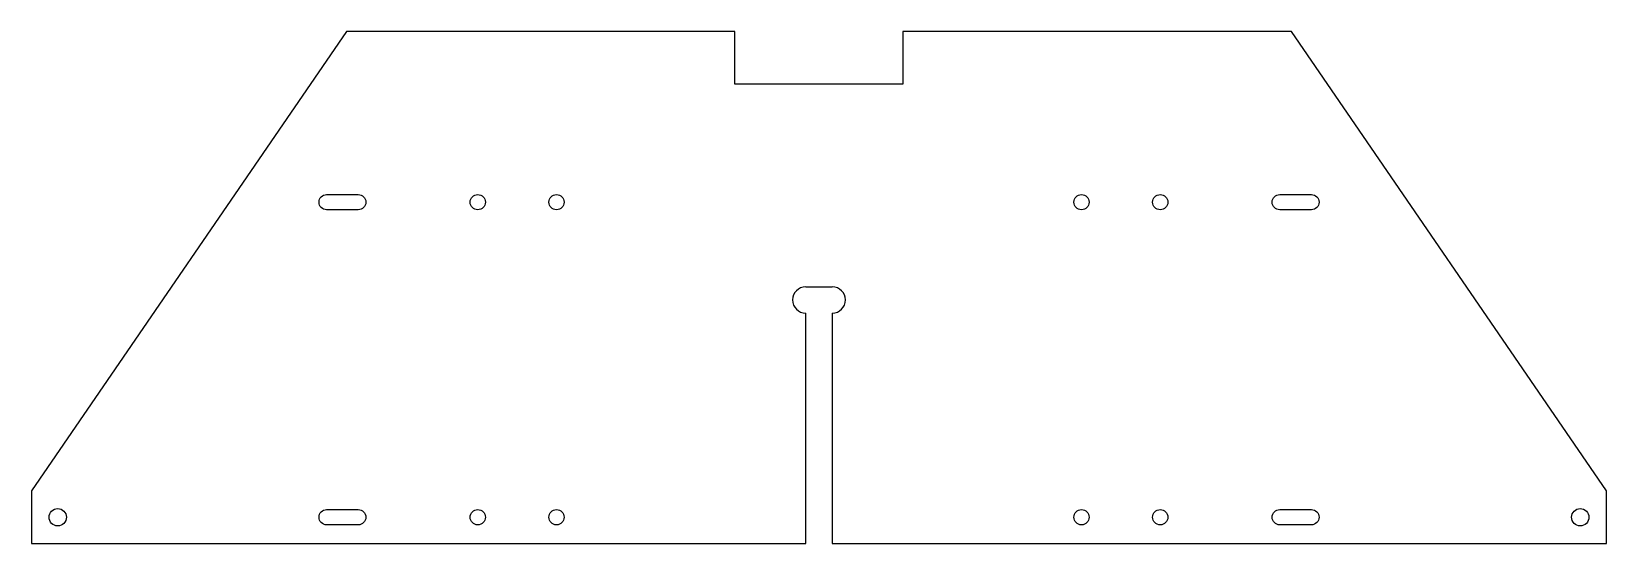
# Model space of a CAD drawing. Header units: millimetres. Extents: x -277 to 323, y 100 to 295.
import ezdxf

# ---------------------------------------------------------------- set-up
doc = ezdxf.new("R2010")
doc.units = ezdxf.units.MM
doc.layers.get('0').update_dxf_attribs({"linetype": 'CONTINUOUS'})

msp = doc.modelspace()

# ---------------------------------------------------------------- linework, layer by layer
for p, q in [((-156.54, 295), (-276.54, 120)), ((-8.54, 295), (-156.54, 295)), ((-8.54, 275), (-8.54, 295)), ((203.46, 295), (55.46, 295)), ((55.46, 295), (55.46, 275)), ((323.46, 120), (203.46, 295)), ((55.46, 275), (-8.54, 275)), ((18.4, 197.75), (28.52, 197.75)), ((18.4, 100), (18.4, 187.75)), ((28.52, 187.75), (28.52, 100)), ((-276.54, 120), (-276.54, 100)), ((323.46, 100), (323.46, 120)), ((-276.54, 100), (18.4, 100)), ((28.52, 100), (323.46, 100))]:
    msp.add_line(p, q)
for points in [[(-152.06, 227.1), (-164.11, 227.1, -1), (-164.11, 232.9), (-152.06, 232.9, -1)], [(211.04, 227.1), (198.99, 227.1, -1), (198.99, 232.9), (211.04, 232.9, -1)], [(-152.06, 107.1), (-164.11, 107.1, -1), (-164.11, 112.9), (-152.06, 112.9, -1)], [(198.99, 112.9), (211.04, 112.9, -1), (211.04, 107.1), (198.99, 107.1, -1)]]:
    msp.add_lwpolyline(points, format="xyb", close=True)
for centre, radius in [((-106.54, 230), 2.9), ((-76.54, 230), 2.9), ((123.46, 230), 2.9), ((153.46, 230), 2.9), ((-266.54, 110), 3.3), ((-106.54, 110), 2.9), ((-76.54, 110), 2.9), ((123.46, 110), 2.9), ((153.46, 110), 2.9), ((313.46, 110), 3.3)]:
    msp.add_circle(centre, radius)
for centre, start, end in [((18.4, 192.75), 90, 270), ((28.52, 192.75), -90, 90)]:
    msp.add_arc(centre, 5, start, end)

doc.saveas('drawing.dxf')
